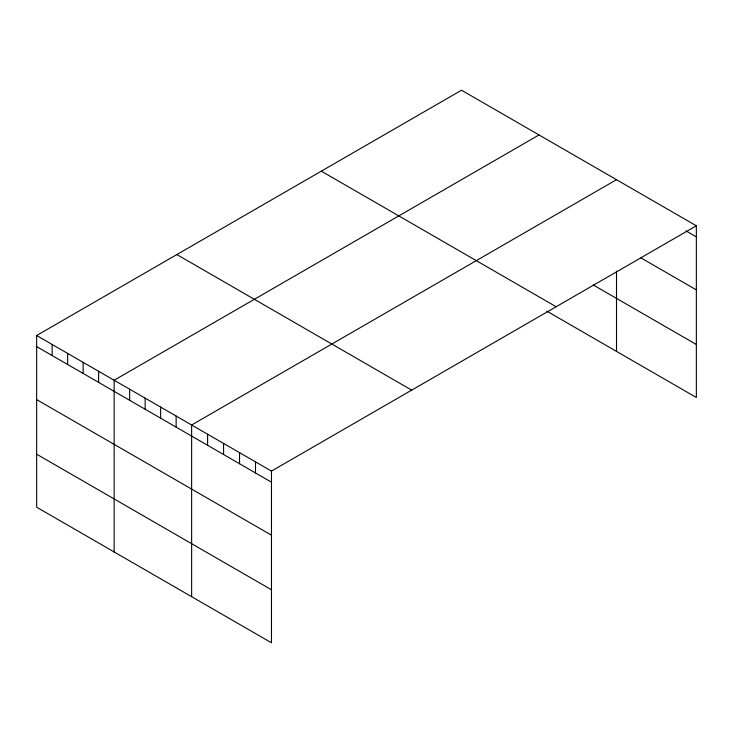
<?xml version="1.0" encoding="UTF-8"?>
<svg xmlns="http://www.w3.org/2000/svg" width="733" height="733" viewBox="0 0 733 733"><rect width="100%" height="100%" fill="white"/><g stroke="black" fill="none" stroke-linecap="round" stroke-linejoin="round"><path stroke-width="1.1" d="M696.35 225.791L271.476 471.09L271.476 642.786L36.65 507.209L36.65 335.512L461.524 90.214L696.35 225.791L696.35 397.488L546.763 311.122M539.012 134.954L114.146 380.253L114.146 551.949M616.508 179.695L191.634 424.993L191.634 596.689M686.015 230.913L696.35 236.878M640.926 257.888L696.35 289.883M593.263 284.972L696.35 344.483M321.311 171.165L556.145 306.742M176.855 254.562L411.689 390.139M36.65 335.512L271.476 471.09M36.65 346.599L271.476 482.177M36.65 399.604L271.476 535.182M36.65 454.203L271.476 589.781M616.508 271.091L616.508 351.391M255.505 461.872L255.505 472.959M239.544 452.655L239.544 463.742M223.574 443.428L223.574 454.515M207.604 434.211L207.604 445.298M176.14 416.042L176.14 427.137M160.637 407.099L160.637 418.186M145.143 398.147L145.143 409.234M129.64 389.205L129.64 400.291M98.643 371.301L98.643 382.397M83.15 362.359L83.15 373.445M67.647 353.407L67.647 364.493M52.153 344.464L52.153 355.551"/></g></svg>
